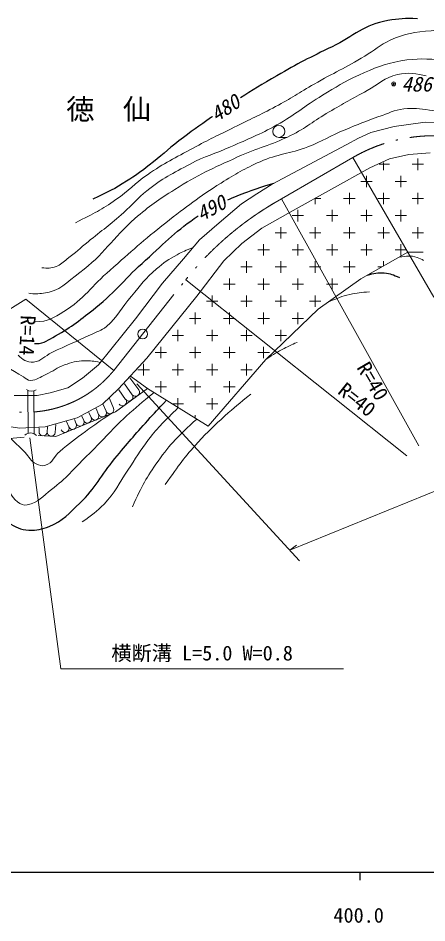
# Model space of a CAD drawing. Units: millimetres, scale not verified. Extents: x 40000 to 680000, y 20000 to 380000.
# Drawn here: x 425700 to 476285, y 198715 to 310866 of the extents above; entities that cross this region are included whole.
import ezdxf
from ezdxf.enums import TextEntityAlignment as Align

# ---------------------------------------------------------------- set-up
doc = ezdxf.new("R2010")
doc.units = ezdxf.units.MM
doc.header["$LTSCALE"] = 1000
doc.header["$PDMODE"] = 32
doc.header["$PDSIZE"] = 500
doc.linetypes.add('DASHED', pattern=[7.5, 6, -1.5])
doc.linetypes.add('LONG_DASHED_DOTTED', pattern=[15.25, 12, -1.5, 0.25, -1.5])
for name, color, linetype, lineweight in [('M-BGD', 7, 'Continuous', 13), ('M-BMK', 2, 'LONG_DASHED_DOTTED', 13), ('M-STR-HTXT', 7, 'Continuous', 13), ('M-TTL-BAND', 7, 'Continuous', 25)]:
    doc.layers.add(name, color=color, linetype=linetype, lineweight=lineweight)
doc.layers.add('M-BMK-HTXT', color=7, linetype='Continuous')
doc.styles.add('ＭＳ ゴシック', font='')
doc.styles.get('ＭＳ ゴシック').set_extended_font_data('MS Gothic')

msp = doc.modelspace()

# ---------------------------------------------------------------- linework, layer by layer
at = {"layer": 'M-BGD'}
for p, q in [((472247, 297434), (469331, 296672)), ((476078, 297978), (472247, 297434)), ((480039, 297847), (476078, 297978)), ((469331, 296672), (467807, 295997)), ((466283, 295148), (457120, 290273)), ((457967, 296074), (458967, 296074)), ((467807, 295997), (466283, 295148)), ((471660, 293407), (474054, 293973)), ((474054, 293973), (476709, 294169)), ((469244, 292297), (471660, 293407)), ((470399, 292743), (471641, 292743)), ((470934, 292949), (470934, 292036)), ((474469, 292743), (475883, 292743)), ((475176, 293450), (475176, 292036)), ((459732, 287030), (469244, 292297)), ((468105, 290621), (469519, 290621)), ((468812, 291328), (468812, 289914)), ((472348, 290621), (473762, 290621)), ((473055, 291328), (473055, 289914)), ((457120, 290273), (455248, 289076)), ((455248, 289076), (453355, 287857)), ((462419, 288500), (463155, 288500)), ((462448, 288516), (462448, 287793)), ((465984, 288500), (467398, 288500)), ((466691, 289207), (466691, 287793)), ((470227, 288500), (471641, 288500)), ((470934, 289207), (470934, 287793)), ((474469, 288500), (475883, 288500)), ((475176, 289207), (475176, 287793)), ((453355, 287857), (450569, 285484)), ((455858, 284810), (459732, 287030)), ((459620, 286379), (461034, 286379)), ((460327, 287086), (460327, 285672)), ((463863, 286379), (465277, 286379)), ((464570, 287086), (464570, 285672)), ((468105, 286379), (469519, 286379)), ((468812, 287086), (468812, 285672)), ((472348, 286379), (473762, 286379)), ((473055, 287086), (473055, 285672)), ((450569, 285484), (448153, 283373)), ((458206, 284965), (458206, 283550)), ((462448, 284965), (462448, 283550)), ((466691, 284965), (466691, 283550)), ((470934, 284965), (470934, 283550)), ((475176, 284965), (475176, 283550)), ((453376, 282916), (455858, 284810)), ((457499, 284257), (458913, 284257)), ((461741, 284257), (463155, 284257)), ((465984, 284257), (467398, 284257)), ((470227, 284257), (471641, 284257)), ((474469, 284257), (475883, 284257)), ((448153, 283373), (446172, 281023)), ((451178, 280761), (453376, 282916)), ((456084, 282843), (456084, 281429)), ((460327, 282843), (460327, 281429)), ((464570, 282843), (464570, 281429)), ((468812, 282843), (468812, 281429)), ((473055, 282843), (473055, 281429)), ((455377, 282136), (456791, 282136)), ((459620, 282136), (461034, 282136)), ((463863, 282136), (465277, 282136)), ((468098, 278560), (473934, 281841)), ((468105, 282136), (469519, 282136)), ((472348, 282136), (473762, 282136)), ((473934, 281841), (475825, 281846)), ((446172, 281023), (443560, 277997)), ((447826, 276408), (451178, 280761)), ((453963, 280722), (453963, 279308)), ((458206, 280722), (458206, 279308)), ((462448, 280722), (462448, 279308)), ((466691, 280722), (466691, 279308)), ((470934, 280722), (470934, 280154)), ((453256, 280015), (454670, 280015)), ((457499, 280015), (458913, 280015)), ((461741, 280015), (463155, 280015)), ((465984, 280015), (467398, 280015)), ((470227, 280015), (470685, 280015)), ((451842, 278601), (451842, 277186)), ((456084, 278601), (456084, 277186)), ((460327, 278601), (460327, 277186)), ((462837, 274775), (468098, 278560)), ((464570, 278601), (464570, 277186)), ((443560, 277997), (440208, 273600)), ((451135, 277893), (452549, 277893)), ((455377, 277893), (456791, 277893)), ((459620, 277893), (461034, 277893)), ((463863, 277893), (465277, 277893)), ((441623, 268703), (447826, 276408)), ((449720, 276479), (449720, 275065)), ((453963, 276479), (453963, 275065)), ((458206, 276479), (458206, 275065)), ((462448, 276479), (462448, 275065)), ((449013, 275772), (450428, 275772)), ((453256, 275772), (454670, 275772)), ((456358, 268552), (462837, 274775)), ((457499, 275772), (458913, 275772)), ((461741, 275772), (463155, 275772)), ((446892, 273651), (448306, 273651)), ((447599, 274358), (447599, 272944)), ((451135, 273651), (452549, 273651)), ((451842, 274358), (451842, 272944)), ((455377, 273651), (456791, 273651)), ((456084, 274358), (456084, 272944)), ((459620, 273651), (461034, 273651)), ((460327, 274358), (460327, 272944)), ((440208, 273600), (435637, 267898)), ((444771, 271530), (446185, 271530)), ((445478, 272237), (445478, 270822)), ((449013, 271530), (450428, 271530)), ((449720, 272237), (449720, 270822)), ((453256, 271530), (454670, 271530)), ((453963, 272237), (453963, 270822)), ((457499, 271530), (458913, 271530)), ((458206, 272237), (458206, 270822)), ((442649, 269408), (444064, 269408)), ((443356, 270115), (443356, 268701)), ((446892, 269408), (448306, 269408)), ((447599, 270115), (447599, 268701)), ((451135, 269408), (452549, 269408)), ((451842, 270115), (451842, 268701)), ((455377, 269408), (456791, 269408)), ((456084, 270115), (456084, 268701)), ((438140, 264894), (441623, 268703)), ((449237, 260276), (456358, 268552)), ((435637, 267898), (433657, 266244)), ((440528, 267287), (441942, 267287)), ((441235, 267994), (441235, 266580)), ((444771, 267287), (446185, 267287)), ((445478, 267994), (445478, 266580)), ((449013, 267287), (450428, 267287)), ((449720, 267994), (449720, 266580)), ((453256, 267287), (454670, 267287)), ((453963, 267994), (453963, 266580)), ((433657, 266244), (431850, 265025)), ((440628, 264777), (439538, 266278)), ((439602, 266493), (441731, 264960)), ((443356, 265873), (443356, 264458)), ((447599, 265873), (447599, 264458)), ((451842, 265873), (451842, 264458)), ((431850, 265025), (429673, 264415)), ((436160, 263022), (438140, 264894)), ((437753, 262073), (441731, 264960)), ((439009, 263602), (438158, 264775)), ((439819, 264189), (438850, 265525)), ((441731, 264960), (449237, 260276)), ((442649, 265166), (444064, 265166)), ((446892, 265166), (448306, 265166)), ((451135, 265166), (452549, 265166)), ((428041, 264089), (425212, 264089)), ((429673, 264415), (428041, 264089)), ((437507, 262512), (437012, 263699)), ((445478, 263751), (445478, 262603)), ((449720, 263751), (449720, 262337)), ((433004, 261324), (436160, 263022)), ((435661, 261741), (435355, 262476)), ((436584, 262126), (436234, 262964)), ((444771, 263044), (446185, 263044)), ((449013, 263044), (450428, 263044)), ((429042, 260214), (433004, 261324)), ((430376, 258993), (437753, 262073)), ((433816, 260971), (433585, 261524)), ((434738, 261356), (434470, 262000)), ((447599, 261630), (447599, 261290)), ((422338, 260563), (425886, 260040)), ((425886, 260040), (429042, 260214)), ((429292, 259558), (429329, 260197)), ((430290, 259499), (430348, 260482)), ((431970, 260201), (431697, 260855)), ((432893, 260586), (432667, 261127)), ((428195, 259122), (430376, 258993)), ((428293, 259617), (428320, 260075)), ((421843, 258480), (426462, 258929))]:
    msp.add_line(p, q, dxfattribs=at)
at = {"layer": 'M-BGD', "linetype": 'DASHED'}
for p, q in [((426911, 264715), (426944, 259392)), ((427637, 264669), (427670, 259350))]:
    msp.add_line(p, q, dxfattribs=at)
at = {"layer": 'M-BGD'}
for centre, radius in [((472166, 302714), 100), ((472166, 302714), 80), ((472166, 302714), 60), ((472166, 302714), 40), ((472166, 302714), 20), ((472166, 302714), 20), ((457967, 296824), 750)]:
    msp.add_circle(centre, radius, dxfattribs=at)
for centre, radius, start, end in [((427338, 265700), 1074, 234.97467, 303.61069), ((440223, 264483), 500, 215.97239, 35.97239), ((438605, 263308), 500, 215.97239, 35.97239), ((439414, 263896), 500, 215.97239, 35.97239), ((437046, 262319), 500, 202.65523, 22.65523), ((434277, 261164), 500, 202.65523, 22.65523), ((435200, 261549), 500, 202.65523, 22.65523), ((436123, 261934), 500, 202.65523, 22.65523), ((431508, 260008), 500, 202.65523, 22.65523), ((432431, 260393), 500, 202.65523, 22.65523), ((433354, 260778), 500, 202.65523, 22.65523), ((427252, 258415), 1024, 44.88771, 133.91867), ((428792, 259587), 500, 176.63354, 356.63354), ((429791, 259529), 500, 176.63354, 356.63354)]:
    msp.add_arc(centre, radius, start, end, dxfattribs=at)
at = {"layer": 'M-BGD', "lineweight": 25}
for points, knots in [([(475127, 310772), (473523, 310866), (472873, 310782), (471454, 310552), (468515, 310075), (467223, 308630), (464549, 307320), (461840, 305993), (460316, 305251), (457717, 303720), (455937, 302671), (454600, 301856), (453240, 300980)], [0, 0, 0, 0, 1, 1, 1, 2, 2, 2, 3, 3, 3, 4, 4, 4, 4]), ([(449761, 298663), (449720, 298635), (449679, 298606), (449637, 298578), (448026, 297477), (447150, 296821), (445597, 295640), (444120, 294517), (443395, 293758), (441924, 292628), (440863, 291813), (440260, 291364), (439132, 290644), (437574, 289651), (436946, 289387), (434945, 288441)], [0, 0, 0, 0, 1, 1, 1, 2, 2, 2, 3, 3, 3, 4, 4, 4, 5, 5, 5, 5]), ([(451646, 288347), (452383, 288670), (453158, 288966), (454118, 289322), (455357, 289782), (455803, 289942), (457331, 290385)], [0, 0, 0, 0, 1, 1, 1, 2, 2, 2, 2]), ([(427738, 270514), (427812, 270512), (427888, 270513), (427966, 270516), (428956, 270558), (429448, 270994), (430317, 271471), (432410, 272621), (433441, 273514), (435312, 274997), (437920, 277066), (438990, 278668), (441483, 280874), (443994, 283097), (445370, 284634), (447981, 286337)], [0, 0, 0, 0, 1, 1, 1, 2, 2, 2, 3, 3, 3, 4, 4, 4, 5, 5, 5, 5]), ([(468895, 279008), (469789, 279242), (470184, 279359), (471015, 279277), (471774, 279201), (472115, 279061), (472885, 278716)], [0, 0, 0, 0, 1, 1, 1, 2, 2, 2, 2]), ([(418313, 260003), (418885, 259039), (419036, 258744), (419454, 257914), (420190, 256451), (420395, 255538), (421043, 254034), (421765, 252360), (421879, 251247), (422960, 249780), (423442, 249125), (423747, 248731), (424456, 248331), (425386, 247806), (425959, 247415), (427027, 247396), (428030, 247378), (428626, 247476), (429551, 247863), (431269, 248583), (431992, 249474), (433338, 250762), (435320, 252658), (435938, 254162), (437685, 256278), (439235, 258154), (440123, 259191), (441752, 260999), (442643, 261988), (442932, 262309), (444056, 263509)], [0, 0, 0, 0, 1, 1, 1, 2, 2, 2, 3, 3, 3, 4, 4, 4, 5, 5, 5, 6, 6, 6, 7, 7, 7, 8, 8, 8, 9, 9, 9, 10, 10, 10, 10])]:
    msp.add_open_spline(points, degree=3, knots=knots, dxfattribs=at)
at = {"layer": 'M-BGD'}
for points, knots in [([(432815, 285502), (435202, 286724), (435959, 287088), (437810, 288367), (439406, 289470), (440109, 290347), (441703, 291452), (443806, 292910), (445116, 293527), (447360, 294758), (449306, 295826), (450446, 296330), (452428, 297329), (454434, 298340), (455599, 298826), (457570, 299900), (459467, 300934), (460470, 301620), (462345, 302692), (464765, 304075), (466196, 304717), (468589, 306144), (469840, 306891), (470422, 307523), (471748, 308128), (473597, 308971), (474795, 309099), (476817, 309303), (478646, 309487), (479708, 309402), (481518, 309083), (483189, 308787), (484133, 308482), (485632, 307687), (487913, 306477), (488842, 305251), (490921, 303720), (493287, 301978), (494374, 300595), (497018, 299313), (497455, 299101), (497853, 298898), (498234, 298717)], [0, 0, 0, 0, 1, 1, 1, 2, 2, 2, 3, 3, 3, 4, 4, 4, 5, 5, 5, 6, 6, 6, 7, 7, 7, 8, 8, 8, 9, 9, 9, 10, 10, 10, 11, 11, 11, 12, 12, 12, 13, 13, 13, 14, 14, 14, 14]), ([(511167, 299598), (510224, 299604), (509813, 299558), (508992, 299313), (507817, 298962), (507423, 298211), (506347, 297623), (505332, 297069), (504746, 296748), (503629, 296448), (502371, 296110), (501599, 295743), (500324, 296007), (498690, 296345), (497930, 297051), (496504, 297917), (494591, 299079), (493759, 300086), (491876, 301296), (490481, 302193), (489712, 302737), (488203, 303426), (486486, 304210), (485484, 304603), (483648, 305042), (481596, 305534), (480394, 305613), (478286, 305704), (476250, 305791), (475075, 305926), (473070, 305557), (470956, 305166), (469812, 304683), (467855, 303794), (466030, 302965), (465089, 302333), (463374, 301296), (461119, 299933), (460014, 298913), (457717, 297623), (455557, 296410), (454246, 295923), (451987, 294905), (450054, 294033), (448863, 293775), (446992, 292775), (444823, 291614), (443556, 291000), (441630, 289469), (440422, 288509), (439912, 287782), (438765, 286751), (437112, 285265), (436074, 284563), (434357, 283151), (433350, 282323), (432832, 281800), (431786, 281021), (431256, 280627), (431011, 280294), (430390, 280066), (429742, 279828), (429371, 279863), (428627, 279919)], [0, 0, 0, 0, 1, 1, 1, 2, 2, 2, 3, 3, 3, 4, 4, 4, 5, 5, 5, 6, 6, 6, 7, 7, 7, 8, 8, 8, 9, 9, 9, 10, 10, 10, 11, 11, 11, 12, 12, 12, 13, 13, 13, 14, 14, 14, 15, 15, 15, 16, 16, 16, 17, 17, 17, 18, 18, 18, 19, 19, 19, 20, 20, 20, 21, 21, 21, 21]), ([(427011, 276760), (427774, 276637), (428135, 276682), (428848, 276760), (430854, 276981), (431704, 278134), (433329, 279332), (436334, 281547), (437359, 283549), (440161, 286016), (441948, 287591), (443077, 288331), (445082, 289616), (447967, 291465), (449759, 292218), (452869, 293656), (455369, 294812), (456940, 295075), (459407, 296301), (461368, 297275), (462291, 298134), (464182, 299239), (466001, 300303), (467035, 300872), (468883, 301884), (470335, 302679), (471011, 303517), (472630, 303867), (474015, 304167), (475071, 303986), (476184, 303715)], [0, 0, 0, 0, 1, 1, 1, 2, 2, 2, 3, 3, 3, 4, 4, 4, 5, 5, 5, 6, 6, 6, 7, 7, 7, 8, 8, 8, 9, 9, 9, 10, 10, 10, 10]), ([(427843, 273236), (427859, 273235), (427876, 273235), (427893, 273234), (429327, 273209), (430129, 273723), (431345, 274483), (433895, 276077), (434807, 277651), (437075, 279625), (439747, 281951), (441187, 283325), (443980, 285502), (446575, 287524), (448030, 288670), (450812, 290424), (452637, 291574), (453690, 292191), (455660, 293068), (457857, 294047), (459292, 294043), (461537, 294905), (463395, 295619), (464328, 296270), (466165, 297035), (467783, 297710), (468695, 298079), (470352, 298651), (471545, 299063), (472182, 299482), (473438, 299606), (474667, 299728), (475374, 299637), (476596, 299459), (477588, 299316), (478179, 299282), (479094, 298872), (479881, 298519), (480193, 298291), (480954, 297682)], [0, 0, 0, 0, 1, 1, 1, 2, 2, 2, 3, 3, 3, 4, 4, 4, 5, 5, 5, 6, 6, 6, 7, 7, 7, 8, 8, 8, 9, 9, 9, 10, 10, 10, 11, 11, 11, 12, 12, 12, 13, 13, 13, 13]), ([(373533, 295786), (376654, 296275), (377784, 296477), (380511, 296301), (383016, 296139), (384352, 295530), (386829, 295125), (388459, 294859), (389366, 294603), (391016, 294538), (392767, 294468), (393745, 294778), (395497, 294758), (397627, 294733), (398843, 294728), (400933, 294317), (402509, 294008), (403403, 293739), (404827, 292995), (406337, 292205), (407041, 291512), (408353, 290424), (410242, 288856), (411231, 287876), (412834, 286016), (413660, 285058), (413950, 284386), (414597, 283298), (415666, 281501), (416137, 280419), (417021, 278524), (417662, 277147), (417832, 276292), (418490, 274924), (419236, 273374), (419501, 272396), (420547, 271031), (421176, 270209), (421566, 269755), (422383, 269121), (423867, 267969), (424710, 267318), (426350, 266403), (426686, 266215), (426847, 265947), (427232, 265962), (428030, 265992), (428409, 266376), (429142, 266697), (430059, 267097), (430475, 267540), (431419, 267872), (432358, 268203), (432921, 268366), (433916, 268386), (434684, 268401), (435012, 268360), (435871, 268189)], [0, 0, 0, 0, 1, 1, 1, 2, 2, 2, 3, 3, 3, 4, 4, 4, 5, 5, 5, 6, 6, 6, 7, 7, 7, 8, 8, 8, 9, 9, 9, 10, 10, 10, 11, 11, 11, 12, 12, 12, 13, 13, 13, 14, 14, 14, 15, 15, 15, 16, 16, 16, 17, 17, 17, 18, 18, 18, 19, 19, 19, 19]), ([(425711, 269071), (426233, 268557), (426758, 268158), (427599, 268239), (428595, 268335), (428980, 268969), (429876, 269415), (431715, 270329), (432814, 270699), (434651, 271618), (435432, 272009), (435981, 272068), (436634, 272647), (438054, 273904), (438481, 274959), (439720, 276393), (440888, 277746), (441440, 278619), (442805, 279772), (443735, 280558), (444301, 280964), (445376, 281535), (446126, 281934), (446421, 282069), (447358, 282430)], [0, 0, 0, 0, 1, 1, 1, 2, 2, 2, 3, 3, 3, 4, 4, 4, 5, 5, 5, 6, 6, 6, 7, 7, 7, 8, 8, 8, 8]), ([(472851, 281232), (473789, 281358), (474260, 281484), (475082, 281193), (475407, 281078), (475626, 280981), (475857, 280838)], [0, 0, 0, 0, 1, 1, 1, 2, 2, 2, 2]), ([(464081, 275670), (465279, 276181), (465679, 276366), (466761, 276612), (467695, 276824), (468070, 276862), (469192, 276939)], [0, 0, 0, 0, 1, 1, 1, 2, 2, 2, 2]), ([(456358, 268552), (457406, 269237), (457706, 269452), (458627, 269927), (459237, 270242), (459455, 270348), (460216, 270675)], [0, 0, 0, 0, 1, 1, 1, 2, 2, 2, 2]), ([(421007, 258841), (421788, 258044), (422039, 257730), (422586, 256932), (423436, 255692), (423495, 254767), (424175, 253426), (424690, 252412), (424700, 251564), (425625, 250902), (426028, 250613), (426350, 250449), (426840, 250528), (428210, 250748), (428717, 251618), (429832, 252444), (431710, 253837), (432507, 254925), (434179, 256558), (436128, 258462), (437070, 259683), (439087, 261513), (440398, 262702), (440856, 263104), (442526, 264463)], [0, 0, 0, 0, 1, 1, 1, 2, 2, 2, 3, 3, 3, 4, 4, 4, 5, 5, 5, 6, 6, 6, 7, 7, 7, 8, 8, 8, 8]), ([(454513, 264271), (452947, 263021), (452509, 262664), (451288, 261560), (449938, 260339), (449202, 259627), (447969, 258288), (446215, 256383), (445701, 255581), (443902, 253052)], [0, 0, 0, 0, 1, 1, 1, 2, 2, 2, 3, 3, 3, 3]), ([(433618, 248424), (434917, 249299), (435361, 249662), (436329, 250621), (437755, 252033), (438138, 253176), (439274, 254828), (440287, 256301), (440748, 257204), (441845, 258615), (443144, 260286), (443724, 260825), (445524, 262593)], [0, 0, 0, 0, 1, 1, 1, 2, 2, 2, 3, 3, 3, 4, 4, 4, 4]), ([(437221, 261851), (435678, 260820), (435258, 260538), (434039, 259643), (432770, 258712), (432056, 258189), (430860, 257166), (430124, 256536), (430007, 255730), (429084, 255436), (428643, 255296), (428332, 255424), (427915, 255623), (427228, 255951), (427093, 256482), (426559, 257026), (425883, 257714), (425661, 257929), (424806, 258768)], [0, 0, 0, 0, 1, 1, 1, 2, 2, 2, 3, 3, 3, 4, 4, 4, 5, 5, 5, 6, 6, 6, 6]), ([(439835, 250294), (441089, 252966), (441544, 253886), (443014, 255950), (444619, 258205), (445458, 258962), (447806, 261169)], [0, 0, 0, 0, 1, 1, 1, 2, 2, 2, 2])]:
    msp.add_open_spline(points, degree=3, knots=knots, dxfattribs=at)
msp.add_point((472166, 302714), dxfattribs=at)
at = {"layer": 'M-BMK'}
for p, q in [((458303, 288463), (467119, 293580)), ((437530, 267183), (446447, 278431))]:
    msp.add_line(p, q, dxfattribs=at)
at = {"layer": 'M-BMK', "linetype": 'Continuous'}
msp.add_circle((441116, 271707), 600, dxfattribs=at)
at = {"layer": 'M-BMK'}
for centre, radius, start, end in [((477160, 276284), 20000, 64.19745, 120.13638), ((477721, 253493), 40000, 119.04219, 141.43053), ((426668, 276016), 14000, 211.49051, 320.88134)]:
    msp.add_arc(centre, radius, start, end, dxfattribs=at)
at = {"layer": 'M-STR-HTXT'}
for p, q in [((467119, 293580), (477160, 276284)), ((458303, 288463), (475294, 257864)), ((446447, 278431), (473812, 256610)), ((414730, 268703), (426668, 276016)), ((437530, 267183), (426668, 276016)), ((459315, 244910), (534385, 275510)), ((440381, 265514), (460540, 243577)), ((427168, 258823), (430980, 230195)), ((459315, 244910), (460147, 245519)), ((430980, 230195), (465961, 230195))]:
    msp.add_line(p, q, dxfattribs=at)
at = {"layer": 'M-TTL-BAND'}
for p, q in [((40000, 205000), (579000, 205000)), ((468000, 205000), (468000, 204000))]:
    msp.add_line(p, q, dxfattribs=at)

# ---------------------------------------------------------------- texts
at = {"layer": 'M-BGD', "style": 'ＭＳ ゴシック', "oblique": 15}
msp.add_text('486.2', height=1833, dxfattribs=at).set_placement((476263, 301215), align=Align.BOTTOM_CENTER)
for s, rotation, p in [('480', 33.734, (451314, 299714)), ('490', 28.813, (449584, 287314))]:
    msp.add_text(s, height=1833, rotation=rotation, dxfattribs=at).set_placement(p, align=Align.MIDDLE_CENTER)
at = {"layer": 'M-BMK-HTXT', "style": 'ＭＳ ゴシック'}
msp.add_text('徳\u3000仙', height=2566, dxfattribs=at).set_placement((436912, 297518), align=Align.BOTTOM_CENTER)
at = {"layer": 'M-STR-HTXT', "style": 'ＭＳ ゴシック'}
msp.add_text('R=14', height=1833, rotation=267.802, dxfattribs=at).set_placement((427872, 273991), align=Align.TOP_LEFT)
msp.add_text('R=40', height=1833, rotation=300.505, dxfattribs=at).set_placement((471648, 264187), align=Align.TOP_RIGHT)
msp.add_text('R=40', height=1833, rotation=321.454, dxfattribs=at).set_placement((468684, 260881), align=Align.BOTTOM_RIGHT)
msp.add_text('横断溝 L=5.0 W=0.8', height=1833, dxfattribs=at).set_placement((448470, 230695), align=Align.BOTTOM_CENTER)
at = {"layer": 'M-TTL-BAND', "style": 'ＭＳ ゴシック'}
msp.add_text('400.0', height=1833, dxfattribs=at).set_placement((467844, 198195), align=Align.BOTTOM_CENTER)

doc.saveas('drawing.dxf')
